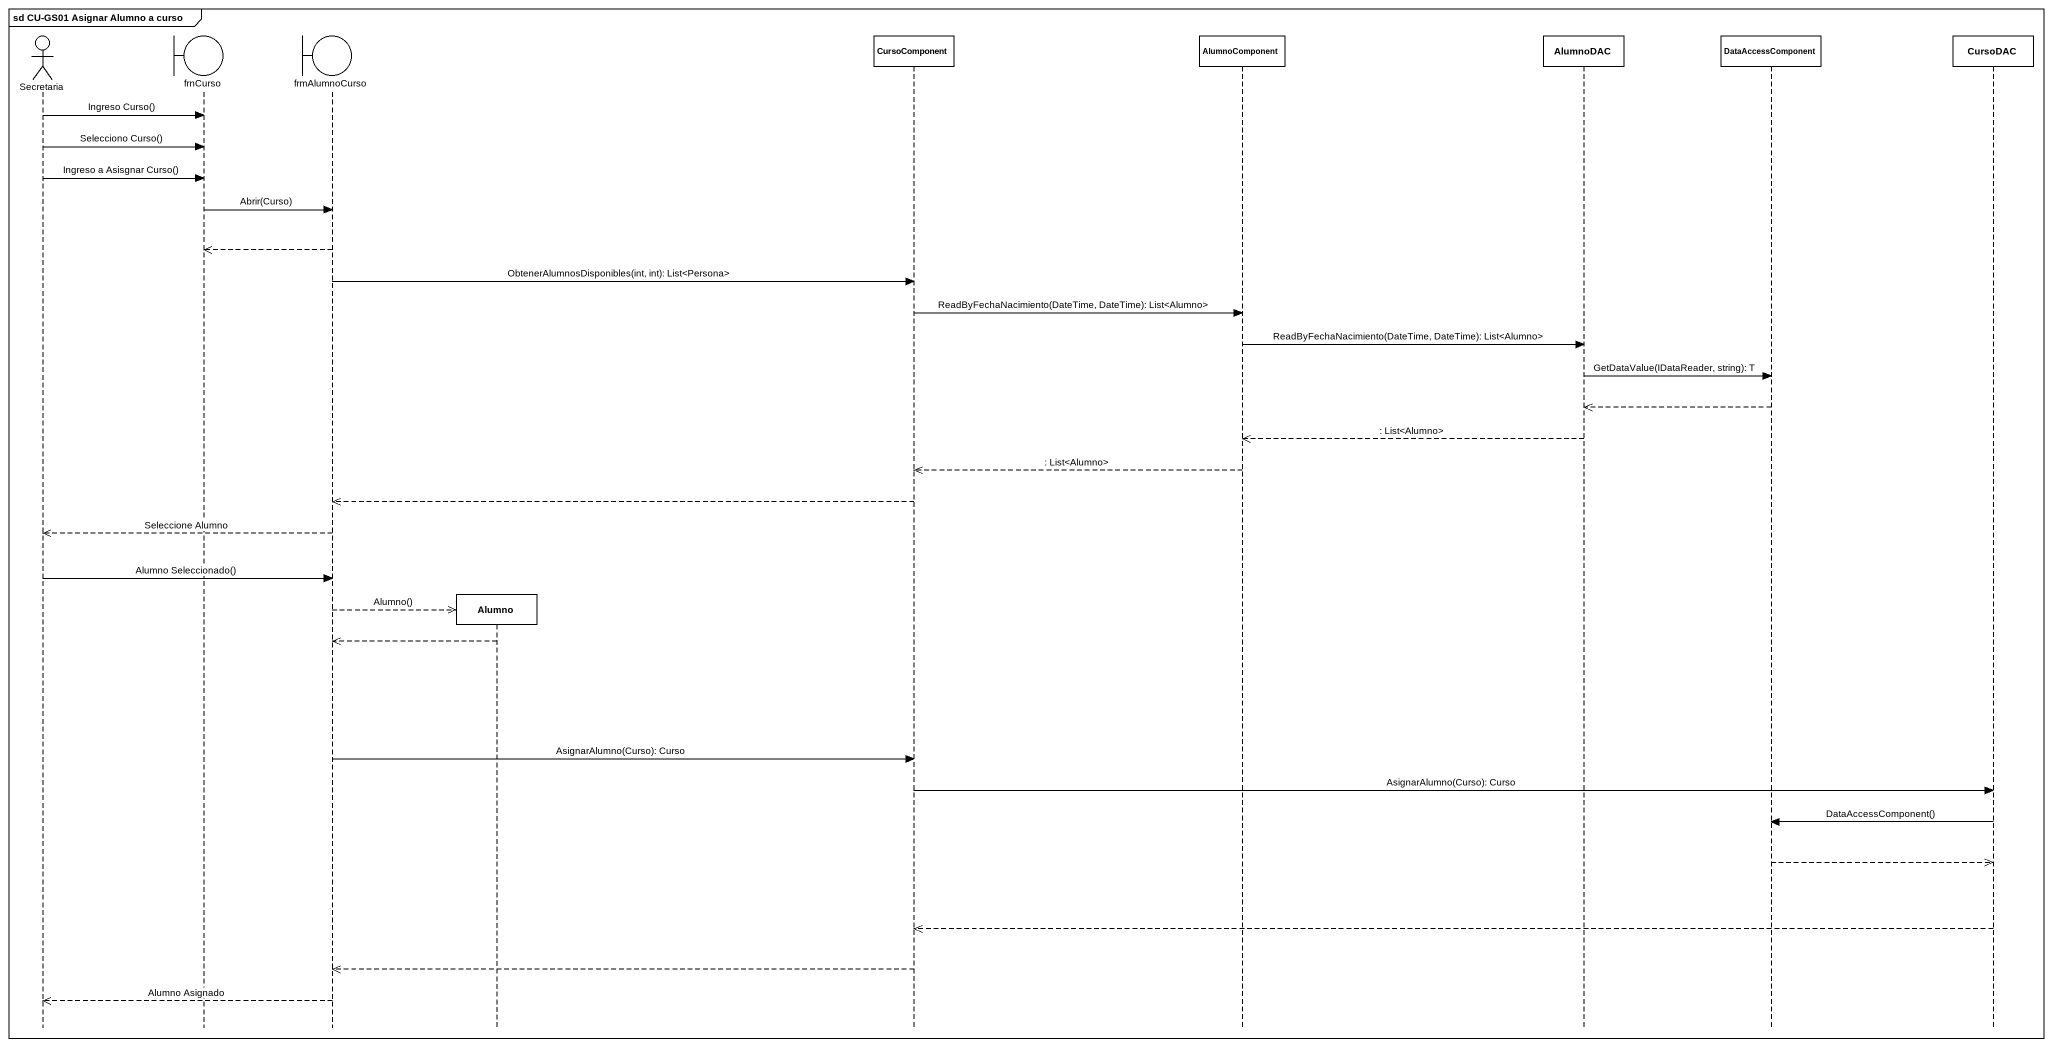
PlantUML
@startuml
mainframe sd CU-GS01 Asignar Alumno a curso
hide footbox
actor Secretaria
boundary frnCurso
boundary frmAlumnoCurso
participant Alumno
participant CursoComponent
participant AlumnoComponent
participant AlumnoDAC
participant DataAccessComponent
participant CursoDAC

Secretaria -> frnCurso : Ingreso Curso()
Secretaria -> frnCurso : Selecciono Curso()
Secretaria -> frnCurso : Ingreso a Asisgnar Curso()
frnCurso -> frmAlumnoCurso : Abrir(Curso)
frmAlumnoCurso -->> frnCurso
frmAlumnoCurso -> CursoComponent : ObtenerAlumnosDisponibles(int, int): List<Persona>
CursoComponent -> AlumnoComponent : ReadByFechaNacimiento(DateTime, DateTime): List<Alumno>
AlumnoComponent -> AlumnoDAC : ReadByFechaNacimiento(DateTime, DateTime): List<Alumno>
AlumnoDAC -> DataAccessComponent : GetDataValue(IDataReader, string): T
DataAccessComponent -->> AlumnoDAC
AlumnoDAC -->> AlumnoComponent : : List<Alumno>
AlumnoComponent -->> CursoComponent : : List<Alumno>
CursoComponent -->> frmAlumnoCurso
frmAlumnoCurso -->> Secretaria : Seleccione Alumno
Secretaria -> frmAlumnoCurso : Alumno Seleccionado()
frmAlumnoCurso -->> Alumno ** : Alumno()
Alumno -->> frmAlumnoCurso
frmAlumnoCurso -> CursoComponent : AsignarAlumno(Curso): Curso
CursoComponent -> CursoDAC : AsignarAlumno(Curso): Curso
CursoDAC -> DataAccessComponent : DataAccessComponent()
DataAccessComponent -->> CursoDAC
CursoDAC -->> CursoComponent
CursoComponent -->> frmAlumnoCurso
frmAlumnoCurso -->> Secretaria : Alumno Asignado
@enduml
